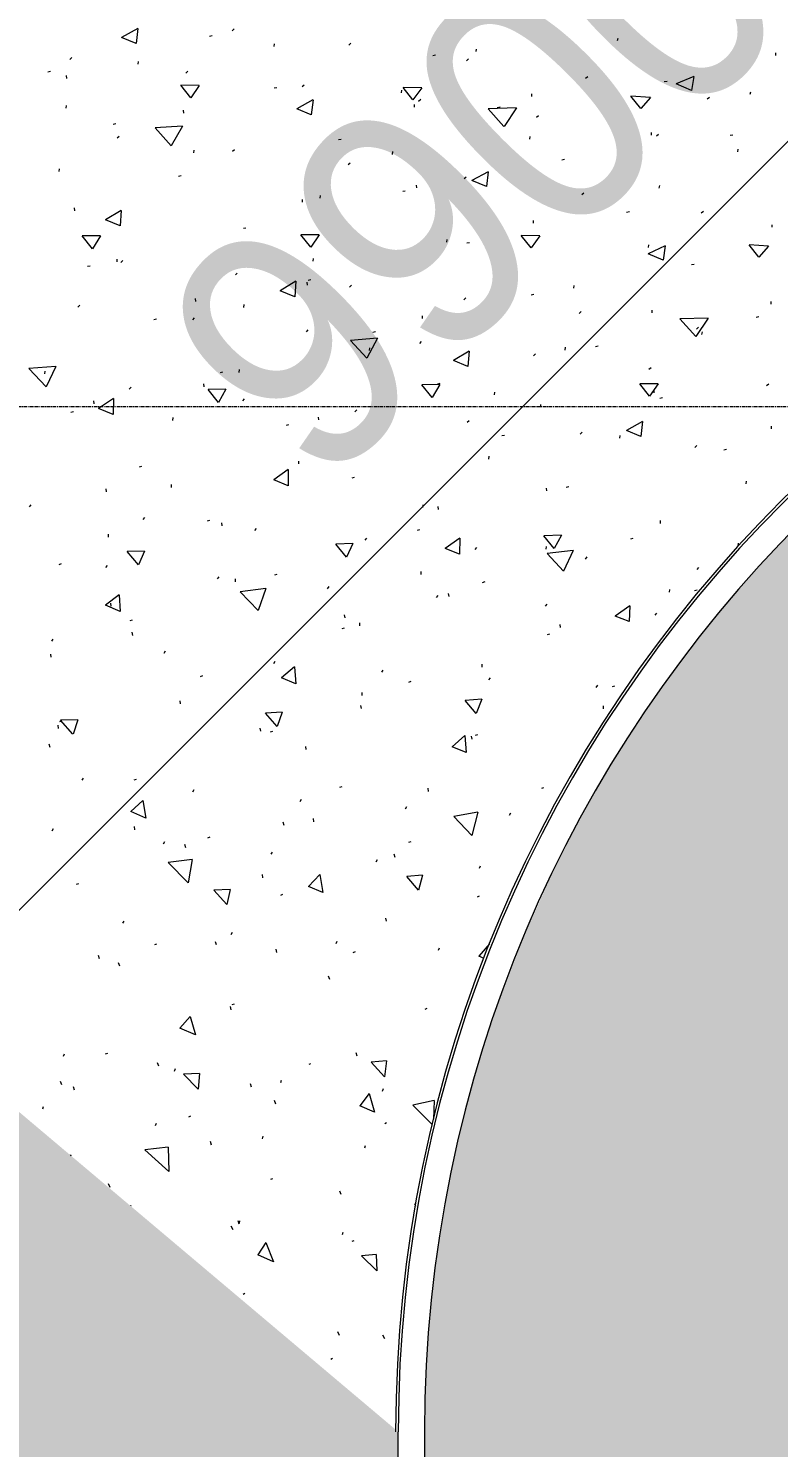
# Model space of a CAD drawing. Header units: millimetres. Extents: x 5121 to 246734, y -48180 to 129206.
# Drawn here: x 29696 to 32551, y 74277 to 79677 of the extents above; entities that cross this region are included whole.
import ezdxf

# ---------------------------------------------------------------- set-up
doc = ezdxf.new("R2010")
doc.units = ezdxf.units.MM
doc.linetypes.add('Grid Line', pattern=[22.225, 12.7, -3.175, 3.175, -3.175])
for name, color, linetype, lineweight in [('A-ANNO-DIMS', 211, 'Continuous', 9), ('A-ANNO-DIMS-310', 211, 'Continuous', 9), ('A-FLOR', 192, 'Continuous', 9), ('A-FLOR-PATT', 8, 'Continuous', 9), ('A-WALL', 113, 'Continuous', 9), ('S-GRID-1', 1, 'Grid Line', 9)]:
    doc.layers.add(name, color=color, linetype=linetype, lineweight=lineweight)
doc.styles.add('Arial_8', font='arial_0.ttf', dxfattribs={"width": 0.9, "height": 930})
doc.dimstyles.new('1_Dim_chi_tiet_khu_đất_2', dxfattribs={"dimscale": 304.8, "dimtxt": 948.841242, "dimasz": 1.220472, "dimexe": 1.01706, "dimexo": 0.0625, "dimgap": 0.101706, "dimtad": 1, "dimdec": 0, "dimrnd": 5, "dimzin": 0, "dimdsep": 46, "dimtxsty": 'Arial_8', "dimblk1": 'OBLIQUE', "dimblk2": 'OBLIQUE', "dimsah": 1, "dimcen": 0.09, "dimdle": 1.01706, "dimazin": 0, "dimtfac": 1, "dimtdec": 4, "dimtix": 1, "dimtmove": 0, "dimatfit": 3, "dimfxl": 3.051181, "dimfxlon": 1, "dimtvp": 1, "dimtolj": 1, "dimtzin": 0, "dimarcsym": 2})

# ---------------------------------------------------------------- blocks, each defined once
blk = doc.blocks.new('FP_196-TKCS_MB TỔNG THỂ TẦNG 1')
at = {"layer": 'A-FLOR-PATT'}
for p, q in [((30112.6, 79676.7), (30050.7, 79642.3)), ((30112.6, 79676.7), (30106.4, 79619.6)), ((30479.3, 79675.4), (30471.6, 79668.4)), ((30106.4, 79619.6), (30050.7, 79642.3)), ((30395.7, 79648.2), (30385.6, 79646)), ((30631.1, 79618.2), (30629.6, 79607.9)), ((30923.1, 79620.7), (30915.3, 79613.8)), ((31938.4, 79639), (31936.4, 79629.2)), ((29860.6, 79566.4), (29853, 79559.3)), ((30114, 79551.6), (30112.6, 79541.2)), ((31245.1, 79575.1), (31234.8, 79573.2)), ((31370.8, 79561), (31362.8, 79554.3)), ((31400.3, 79598.7), (31398.5, 79588.6)), ((32539.5, 79583.9), (32539.3, 79574.2)), ((29780.4, 79513.3), (29770.3, 79511.1)), ((29840.2, 79497.5), (29840.7, 79486.9)), ((30303.2, 79513.9), (30295.5, 79506.8)), ((31824.8, 79493.2), (31816.5, 79486.8)), ((32228.3, 79493.7), (32161, 79466.3)), ((32228.3, 79493.7), (32218.8, 79440.7)), ((30345.8, 79460.2), (30275.6, 79460.5)), ((30313.6, 79413.2), (30275.6, 79460.5)), ((30345.8, 79460.2), (30313.6, 79413.2)), ((30640.7, 79451.4), (30630.6, 79449.2)), ((30744.9, 79461.5), (30737.2, 79454.5)), ((31115.9, 79442), (31114.3, 79431.7)), ((31192.9, 79451.3), (31121.7, 79452.8)), ((31159.2, 79405.8), (31121.7, 79452.7)), ((31192.9, 79451.3), (31159.2, 79405.8)), ((32126.7, 79475.2), (32115.9, 79473.9)), ((32218.8, 79440.7), (32161, 79466.3)), ((29839.4, 79384), (29838.1, 79373.5)), ((30778.9, 79405.3), (30717.1, 79371.1)), ((30779, 79405.3), (30772.5, 79348.6)), ((31163.4, 79387.5), (31163.7, 79377.2)), ((31188.8, 79406.1), (31181, 79399.3)), ((31610, 79428.6), (31610.1, 79418.4)), ((32062.7, 79414.2), (31988.9, 79419)), ((32026.5, 79371.8), (31988.9, 79419)), ((32062.7, 79414.2), (32026.5, 79371.8)), ((32287.5, 79413.7), (32278.9, 79407.7)), ((32443.9, 79435.1), (32441.8, 79425.5)), ((30285.3, 79365.4), (30285.8, 79354.8)), ((30772.5, 79348.5), (30717.1, 79371.1)), ((31552.8, 79374.4), (31445, 79370.9)), ((31505.8, 79304.2), (31445, 79370.9)), ((31490.7, 79376.8), (31480.3, 79374.9)), ((31552.8, 79374.4), (31505.9, 79304.2)), ((31637.7, 79344.7), (31629.6, 79338.1)), ((30028.9, 79314.3), (30018.8, 79312)), ((30282.4, 79305.3), (30177.7, 79298.2)), ((30239.6, 79230.9), (30177.7, 79298.2)), ((30282.4, 79305.3), (30239.6, 79230.9)), ((32065.8, 79281.2), (32065.7, 79271.2)), ((30040.7, 79266.2), (30033.2, 79259)), ((30885.6, 79254.7), (30875.5, 79252.5)), ((31604.5, 79266.3), (31602.7, 79256.2)), ((32093.9, 79273.7), (32085.6, 79267.4)), ((32377, 79270.4), (32366.1, 79269.2)), ((30324.9, 79214.2), (30323.6, 79203.6)), ((30480.7, 79215.6), (30473.2, 79208.4)), ((31081.2, 79208.2), (31079.7, 79197.9)), ((31736.6, 79178.1), (31726.2, 79176.3)), ((32396, 79217.4), (32394, 79207.8)), ((29812.8, 79143.2), (29811.7, 79132.6)), ((30276.7, 79115.7), (30266.7, 79113.3)), ((30920.2, 79164.9), (30912.6, 79157.8)), ((31446, 79131.6), (31383.2, 79098.6)), ((31446, 79131.6), (31438.9, 79075.6)), ((31171.9, 79080.4), (31172.3, 79069.9)), ((31362.3, 79111), (31354.5, 79104.1)), ((31438.9, 79075.6), (31383.2, 79098.6)), ((32097.4, 79079.1), (32095.6, 79069.3)), ((30737.6, 79026.3), (30738.2, 79015.7)), ((30806.6, 79041.6), (30805.3, 79031.1)), ((31130.3, 79058.1), (31120.2, 79055.9)), ((31809.8, 79050.8), (31801.7, 79044.1)), ((29870.4, 78994.1), (29871.2, 78983.3)), ((30049, 78984.4), (29989.2, 78948.6)), ((30049, 78984.4), (30045, 78925.8)), ((31982.8, 78978.9), (31972.3, 78977.2)), ((32265, 78980.8), (32256.7, 78974.5)), ((30045, 78925.8), (29989.1, 78948.6)), ((30523.8, 78917.5), (30514, 78915.1)), ((31616.9, 78946.2), (31617.1, 78935.9)), ((32525.1, 78930.2), (32524.9, 78920.4)), ((29970.3, 78887.3), (29900.5, 78887.2)), ((29940.2, 78838.7), (29900.5, 78887.2)), ((29970.3, 78887.3), (29940.2, 78838.7)), ((30802.2, 78892.1), (30732.8, 78891.8)), ((30771.1, 78844.2), (30732.8, 78891.7)), ((30802.2, 78892.1), (30771.1, 78844.3)), ((31288.3, 78873.7), (31286.9, 78863.3)), ((31374.9, 78861.4), (31364.8, 78859.3)), ((31642.4, 78887.8), (31571.5, 78889.2)), ((31609, 78842.2), (31571.5, 78889.1)), ((31642.4, 78887.8), (31609, 78842.2)), ((32055.8, 78853.5), (32054, 78843.6)), ((32119.3, 78849.6), (32054.7, 78818.8)), ((32119.3, 78849.6), (32111, 78795)), ((32476.1, 78806.7), (32438.7, 78853.7)), ((32512.9, 78848.4), (32438.8, 78853.7)), ((32512.9, 78848.4), (32476.2, 78806.7)), ((30032.9, 78799.2), (30032, 78788.4)), ((30054.8, 78793.9), (30047.6, 78786.6)), ((30779.2, 78801.6), (30778.1, 78791)), ((32111, 78795), (32054.7, 78818.8)), ((29930.9, 78772.9), (29921, 78770.5)), ((30490.8, 78746.2), (30483.6, 78738.8)), ((32229.3, 78779.3), (32218.8, 78777.7)), ((30713.7, 78714.9), (30654.6, 78678.5)), ((30713.7, 78714.9), (30709.7, 78656.3)), ((30755.9, 78710.9), (30756.7, 78700.2)), ((30770.4, 78719.8), (30760.6, 78717.4)), ((30925, 78699.9), (30917.7, 78692.6)), ((31771.3, 78698.3), (31769.8, 78688.1)), ((30331, 78649), (30331.9, 78638.1)), ((30709.6, 78656.3), (30654.6, 78678.5)), ((31360.4, 78652.1), (31352.9, 78644.9)), ((31619.4, 78664.8), (31609.4, 78662.6)), ((32521.2, 78637.7), (32521.1, 78627.8)), ((29891.1, 78623.4), (29884.1, 78616)), ((30327.1, 78575.4), (30320.1, 78567.9)), ((30515.2, 78626.3), (30514.4, 78615.5)), ((31194.2, 78583.6), (31194.9, 78573)), ((31800, 78599.8), (31792.3, 78592.9)), ((32068.5, 78605.5), (32068.7, 78595.3)), ((32282.8, 78574.2), (32174.7, 78571.5)), ((32282.8, 78574.2), (32235.4, 78504.9)), ((32476.2, 78579.2), (32465.6, 78577.6)), ((30183.5, 78570.8), (30173.8, 78568.4)), ((30759.4, 78530.4), (30752.3, 78522.9)), ((31016.5, 78522.4), (31006.8, 78520)), ((32235.4, 78504.9), (32174.6, 78571.4)), ((32246.6, 78539.7), (32238.6, 78533.1)), ((32259.4, 78522.2), (32257.7, 78512.2)), ((31024.3, 78498.8), (30922.1, 78489.9)), ((30984.3, 78422.4), (30922.1, 78489.8)), ((31024.3, 78498.8), (30984.3, 78422.4)), ((31191.2, 78485.7), (31184, 78478.4)), ((31863.9, 78468), (31853.9, 78465.9)), ((30993.5, 78461.7), (30992.6, 78450.9)), ((31372.8, 78449.2), (31313.4, 78413.2)), ((31368.2, 78391.1), (31313.4, 78413.2)), ((31372.8, 78449.2), (31368.2, 78391.1)), ((31625.6, 78438.5), (31618.1, 78431.3)), ((31738.4, 78463.8), (31737, 78453.4)), ((29800.5, 78391.2), (29697.3, 78383.3)), ((29764, 78312.7), (29697.3, 78383.3)), ((29757.8, 78373.5), (29757.4, 78362.4)), ((29800.5, 78391.2), (29764, 78312.7)), ((30435.1, 78369.5), (30425.5, 78366.9)), ((30497.7, 78379.1), (30497.1, 78368.2)), ((32065.4, 78385.5), (32057.6, 78378.6)), ((30086.7, 78312.5), (30079.9, 78304.9)), ((30362.2, 78324.5), (30363.4, 78313.4)), ((30447.4, 78304.4), (30379.5, 78303)), ((30419.7, 78254.1), (30379.5, 78303)), ((30447.4, 78304.4), (30419.8, 78254.1)), ((31261.6, 78321.8), (31193.4, 78320.6)), ((31232, 78272.9), (31193.4, 78320.6)), ((31261.6, 78321.8), (31232, 78272.9)), ((31262.1, 78325.4), (31252.5, 78322.9)), ((32092.5, 78324.3), (32022.1, 78325.3)), ((32059.7, 78278.3), (32022.1, 78325.3)), ((32092.5, 78324.3), (32059.7, 78278.3)), ((32513.3, 78323.5), (32505.2, 78317)), ((29943.1, 78259.5), (29944.5, 78248.3)), ((30019.3, 78268.9), (29962.7, 78231.1)), ((30019.3, 78268.9), (30018.9, 78207.9)), ((30517.6, 78267.9), (30510.8, 78260.2)), ((31469.6, 78293.2), (31468.6, 78282.6)), ((32075.8, 78300.7), (32076.1, 78290.3)), ((32108.5, 78271.2), (32098.4, 78269.1)), ((29867, 78217.8), (29857.4, 78215.3)), ((30018.9, 78207.9), (29962.6, 78231.1)), ((30245, 78196.5), (30244.6, 78185.3)), ((30798.7, 78198.4), (30799.8, 78187.4)), ((30945.2, 78226.1), (30938.3, 78218.5)), ((31644.1, 78246.1), (31644.7, 78235.4)), ((30685.7, 78168.9), (30676.3, 78166.2)), ((31372.8, 78184.5), (31365.8, 78177)), ((32032.5, 78181.8), (31971.7, 78147.2)), ((32026.8, 78124.8), (31971.7, 78147.1)), ((32032.5, 78181.8), (32026.8, 78124.8)), ((32522.2, 78163.6), (32522.3, 78153.4)), ((31507.3, 78128.7), (31497.7, 78126.2)), ((31803.5, 78140.2), (31796.2, 78132.9)), ((31947.1, 78128.3), (31945.9, 78117.8)), ((32240, 78090), (32232.4, 78083)), ((31448, 78049), (31447.2, 78038.2)), ((32353, 78074.2), (32342.9, 78072.1)), ((30126.7, 78010.7), (30117.3, 78008.1)), ((30684.4, 77998.2), (30629.3, 77959.2)), ((30684.4, 77998.2), (30684.2, 77937.1)), ((30723.6, 78031), (30723.2, 78019.8)), ((29990.2, 77925.4), (29992, 77914)), ((30239.8, 77941.5), (30239.8, 77930.2)), ((30684.1, 77937), (30629.3, 77959.2)), ((30935.4, 77968.9), (30926.1, 77966.1)), ((31666.1, 77928.3), (31667, 77917.5)), ((31752.1, 77932.3), (31742.5, 77929.7)), ((32427.3, 77954.7), (32425.9, 77944.4)), ((29704.8, 77864.5), (29698.4, 77856.7)), ((31196.3, 77864.9), (31195.8, 77853.8)), ((31253.5, 77857.4), (31254.7, 77846.4)), ((30137.9, 77816.3), (30131.6, 77808.3)), ((30385, 77804.7), (30375.7, 77801.9)), ((30430.4, 77795.3), (30432.1, 77783.9)), ((30562.6, 77774.7), (30556.3, 77766.7)), ((31184.3, 77769.5), (31175, 77766.7)), ((32099.5, 77804.2), (32100.2, 77793.5)), ((29999, 77752.8), (29999.3, 77741.3)), ((30931.1, 77716.9), (30865.3, 77714)), ((30906.1, 77664.7), (30865.3, 77714)), ((30931.1, 77716.9), (30906.1, 77664.7)), ((30982.5, 77737.4), (30976.1, 77729.5)), ((31337.2, 77736.9), (31282.5, 77697.5)), ((31337.2, 77736.9), (31336.5, 77676)), ((31724.8, 77748.8), (31658, 77746.6)), ((31696.9, 77698.6), (31658, 77746.6)), ((31724.8, 77748.8), (31696.9, 77698.6)), ((31996.5, 77736), (31986.9, 77733.5)), ((32397, 77718.5), (32395.8, 77708)), ((30138.2, 77688.3), (30071.3, 77686.7)), ((30114.8, 77635.7), (30071.3, 77686.7)), ((30138.2, 77688.3), (30114.8, 77635.7)), ((31336.5, 77676), (31282.5, 77697.5)), ((31401, 77702.1), (31394.4, 77694.2)), ((31666.2, 77706.3), (31665.6, 77695.3)), ((31769.3, 77690.1), (31670.1, 77679)), ((31732.6, 77611.3), (31670.1, 77679)), ((31769.3, 77690.1), (31732.6, 77611.3)), ((31821.3, 77665.8), (31814.4, 77658.1)), ((29820.8, 77639.2), (29811.5, 77636.5)), ((29995.6, 77633.4), (29989.5, 77625.4)), ((31188.8, 77610.6), (31188.7, 77599.3)), ((32246.3, 77625.6), (32239.2, 77618.2)), ((30420.7, 77590.4), (30414.6, 77582.3)), ((30482.2, 77582.7), (30482.4, 77571.2)), ((30641.9, 77599.5), (30632.8, 77596.6)), ((30838.9, 77553.2), (30832.8, 77545.1)), ((31432.3, 77570.7), (31423.1, 77567.9)), ((30040.8, 77522.4), (29988.7, 77482.3)), ((30040.8, 77522.4), (30045.5, 77458.6)), ((30599.1, 77545.3), (30502.2, 77533.4)), ((30569.7, 77462.3), (30502.2, 77533.4)), ((30599.1, 77545.3), (30569.7, 77462.3)), ((31253.8, 77519.6), (31247.5, 77511.6)), ((31293.8, 77526.4), (31295.3, 77515.1)), ((32135.7, 77542.7), (32134.9, 77531.8)), ((32240.7, 77540), (32231.1, 77537.4)), ((30045.5, 77458.5), (29988.7, 77482.3)), ((30008.8, 77489.8), (30009.4, 77478.1)), ((30897.7, 77445.3), (30899.6, 77433.7)), ((31668.7, 77486.9), (31662.2, 77479)), ((31984.3, 77480.2), (31928.8, 77441.2)), ((31982.6, 77419.9), (31928.8, 77441.2)), ((31984.3, 77480.2), (31982.6, 77419.9)), ((32086.7, 77452.2), (32079.9, 77444.5)), ((30090.5, 77425.6), (30081.4, 77422.8)), ((30897.4, 77395.3), (30888.5, 77392.3)), ((30955.3, 77414.9), (30955.5, 77403.3)), ((31718.5, 77408.8), (31719.8, 77397.6)), ((29789.1, 77353.5), (29783.3, 77345.4)), ((30089.1, 77379.2), (30091.5, 77367.4)), ((31679.5, 77372.5), (31670.4, 77369.6)), ((29780.4, 77296.5), (29781.4, 77284.7)), ((30216.5, 77306.9), (30210.8, 77298.6)), ((30633.9, 77268.2), (30628.2, 77259.9)), ((30708.6, 77247.5), (30658.8, 77205.5)), ((30708.7, 77247.5), (30713.7, 77183.2)), ((31044.8, 77235.4), (31039, 77227.1)), ((31421.2, 77258), (31421.3, 77246.5)), ((30358.3, 77213.1), (30349.5, 77210.2)), ((30713.7, 77183.2), (30658.8, 77205.5)), ((31151.7, 77192), (31143, 77188.8)), ((31452.9, 77206.1), (31446.9, 77197.8)), ((31861.4, 77177.6), (31855.2, 77169.5)), ((31926, 77174.9), (31917, 77171.9)), ((30272.5, 77118.4), (30273.6, 77106.5)), ((30964.7, 77150.3), (30965.4, 77138.5)), ((31421.9, 77124.5), (31358.5, 77120.1)), ((31400, 77070.3), (31358.5, 77120.1)), ((31421.9, 77124.4), (31400, 77070.3)), ((30661.6, 77075.3), (30597.9, 77071.8)), ((30642.3, 77020.2), (30597.9, 77071.8)), ((30661.6, 77075.3), (30642.3, 77020.3)), ((30959.7, 77101), (30962.1, 77089.2)), ((31883, 77099.4), (31883, 77088)), ((29807.7, 77025.4), (29809.1, 77013.3)), ((29823.7, 77040.8), (29814.7, 77038)), ((29884, 77045.8), (29817.5, 77044.8)), ((29865.6, 76991.1), (29817.5, 77044.7)), ((29884, 77045.8), (29865.7, 76991.1)), ((30576.8, 77015.1), (30579.5, 77003.1)), ((29773.8, 76954.5), (29777.1, 76942.4)), ((30624.3, 77001.9), (30615.7, 76998.8)), ((31356.9, 76986.9), (31308.3, 76943.8)), ((31356.9, 76986.9), (31361.7, 76922.5)), ((31380.6, 76984), (31382.8, 76972.3)), ((31404.8, 76989.5), (31396.2, 76986.2)), ((30750.4, 76945), (30751.4, 76933.1)), ((31361.7, 76922.5), (31308.3, 76943.8)), ((29904.4, 76824.5), (29899.3, 76816.1)), ((30105.9, 76819.5), (30097.3, 76816.6)), ((30888.5, 76791.7), (30880.1, 76788.4)), ((30131.9, 76739.6), (30085.6, 76697.1)), ((30131.9, 76739.6), (30143.3, 76672.6)), ((30325, 76779.3), (30320, 76770.8)), ((30733.7, 76743.3), (30728.8, 76734.7)), ((31216.2, 76785.6), (31217.2, 76773.6)), ((31656.7, 76787.8), (31648.2, 76784.5)), ((30143.3, 76672.6), (30085.6, 76697.1)), ((31134.4, 76714.6), (31129.4, 76705.9)), ((31405.7, 76694.3), (31315.5, 76678.1)), ((31405.7, 76694.3), (31383.6, 76606.6)), ((31530.7, 76691), (31525.5, 76682.3)), ((29790.4, 76631), (29785.6, 76622.5)), ((30098, 76640.2), (30100, 76627.9)), ((30664.2, 76658), (30667.4, 76645.7)), ((30779.6, 76670.4), (30781.1, 76658.2)), ((31383.6, 76606.6), (31315.5, 76678.1)), ((30214, 76581.9), (30209.3, 76573.3)), ((30385.9, 76599.6), (30377.5, 76596.5)), ((31151, 76582.6), (31142.8, 76579.2)), ((30290.5, 76572.5), (30294.1, 76560.2)), ((30623.5, 76543.2), (30618.9, 76534.5)), ((31086.8, 76536.3), (31090, 76524.1)), ((30319.7, 76515.3), (30227.3, 76503)), ((30304.4, 76426.3), (30227.3, 76502.9)), ((30319.7, 76515.3), (30304.4, 76426.3)), ((31022.8, 76513.1), (31018.1, 76504.3)), ((31415.6, 76489.7), (31410.8, 76480.8)), ((29886.6, 76422.5), (29878, 76419.6)), ((30585.2, 76457.8), (30587.2, 76445.4)), ((30805, 76457.3), (30761.9, 76412.4)), ((30805, 76457.3), (30816.8, 76389.5)), ((31196, 76455.6), (31135.6, 76450.2)), ((31181, 76398), (31135.6, 76450.2)), ((31196, 76455.6), (31181, 76398.1)), ((30463.8, 76401.1), (30401.5, 76397.9)), ((30450.9, 76343.6), (30401.5, 76397.9)), ((30463.8, 76401.1), (30450.9, 76343.7)), ((30663.5, 76381), (30655.4, 76377.7)), ((30816.8, 76389.5), (30761.9, 76412.3)), ((31411.8, 76374.7), (31403.9, 76371.1)), ((30058.5, 76280.6), (30054.2, 76271.9)), ((31055.3, 76292.1), (31057.3, 76279.6)), ((30406.5, 76203.3), (30410.8, 76190.7)), ((30471, 76236.5), (30466.8, 76227.6)), ((30869.9, 76202.7), (30865.8, 76193.7)), ((29961.7, 76150.2), (29964.7, 76137.6)), ((30183.8, 76192.8), (30175.7, 76189.8)), ((30637, 76173.5), (30639.5, 76160.9)), ((30938.9, 76163.6), (30931.1, 76160.2)), ((31259, 76177.6), (31254.8, 76168.5)), ((31450.8, 76193.7), (31409.6, 76146.9)), ((31430.3, 76138.5), (31409.6, 76146.9)), ((30037.7, 76122.8), (30042.3, 76110.1)), ((30837.2, 76072.3), (30841.3, 76059.7)), ((30463.2, 75956), (30466.3, 75943.2)), ((30478.3, 75964.6), (30470.5, 75961.3)), ((31212.2, 75947.6), (31204.7, 75944)), ((30311.8, 75917.9), (30272.7, 75873.2)), ((30331.4, 75847.6), (30272.7, 75873.2)), ((30311.8, 75917.9), (30331.4, 75847.6)), ((29831.6, 75774.3), (29828.1, 75765.6)), ((29996.6, 75777), (29988.5, 75774.1)), ((30942.1, 75780.5), (30945.2, 75767.6)), ((30185.7, 75742.6), (30191.1, 75729.6)), ((30254.5, 75717.7), (30251.2, 75708.7)), ((30770, 75737.8), (30762.6, 75734.3)), ((31058.4, 75748.6), (31000.6, 75743.2)), ((31051.3, 75688.2), (31000.6, 75743.1)), ((31058.4, 75748.6), (31051.3, 75688.2)), ((29816.6, 75671.2), (29822.4, 75658.1)), ((30347.6, 75700.3), (30286.2, 75698.1)), ((30341.9, 75640.8), (30286.2, 75698.1)), ((30347.6, 75700.3), (30341.9, 75640.9)), ((30540.2, 75662.8), (30543.9, 75649.8)), ((30657.8, 75673.9), (30654.7, 75664.6)), ((29866.4, 75651.3), (29870.5, 75638.3)), ((30992.6, 75625), (30957.7, 75577.3)), ((30992.7, 75625), (31013, 75553.7)), ((31045.7, 75641.7), (31042.5, 75632.3)), ((29752.7, 75573.3), (29749.4, 75564.6)), ((30630.9, 75598.4), (30636.2, 75585.4)), ((31013, 75553.7), (30957.7, 75577.3)), ((31239.9, 75598.3), (31158.3, 75580.3)), ((31232.9, 75506.6), (31158.3, 75580.3)), ((31239.9, 75598.3), (31237.3, 75526.1)), ((30181.7, 75510.8), (30178.7, 75501.7)), ((30312.3, 75537.9), (30304.7, 75534.8)), ((31059, 75512.4), (31051.9, 75508.8)), ((30387.4, 75442.7), (30391.7, 75429.6)), ((30588.6, 75461.8), (30585.8, 75452.5)), ((29856.4, 75391), (29855.2, 75389.6)), ((29856.4, 75391), (29857.8, 75387.5)), ((30228.2, 75420.7), (30139, 75410.4)), ((30230.3, 75327.2), (30139, 75410.4)), ((30228.2, 75420.7), (30230.3, 75327.2)), ((30977.7, 75425.4), (30974.9, 75415.9)), ((29999.8, 75281.3), (30006.4, 75268)), ((30624.7, 75300.3), (30617.5, 75296.9)), ((30880.1, 75254.5), (30884.5, 75241.2)), ((30085.2, 75197.7), (30084.7, 75196)), ((31165.2, 75205.7), (31169.3, 75196.2)), ((30466.7, 75120.8), (30473.3, 75107.4)), ((30492.3, 75141.7), (30497.3, 75128.4)), ((30499.7, 75139.7), (30497.4, 75130.5)), ((30892.6, 75095.6), (30890.5, 75086.1)), ((30933.9, 75064.2), (30927.2, 75060.7)), ((30599.7, 75057.4), (30569.2, 75010.9)), ((30629.2, 74984), (30569.2, 75010.8)), ((30599.7, 75057.4), (30629.2, 74984)), ((31019.8, 75011.6), (30964, 75007.1)), ((31019.8, 75011.6), (31021.4, 74949.1)), ((31021.4, 74949.1), (30964, 75007.1)), ((30519.8, 74863.2), (30512.8, 74860.1)), ((30872.4, 74718.2), (30878.2, 74704.6)), ((31043.8, 74705.8), (31050.9, 74692.1)), ((30852.9, 74615.8), (30846.4, 74612.5))]:
    blk.add_line(p, q, dxfattribs=at)
blk = doc.blocks.new('DIMBLOCK31-TKCS_MB TỔNG THỂ TẦNG 1')
at = {"layer": 'A-ANNO-DIMS-310'}
for p, q in [((34772.6, 82749.1), (35649.4, 81872.3)), ((35430.2, 82091.5), (34772.6, 82749.1)), ((35649.4, 82310.7), (28211, 74872.3)), ((27772.6, 75749.1), (28649.4, 74872.3)), ((28430.2, 75091.5), (27772.6, 75749.1))]:
    blk.add_line(p, q, dxfattribs=at)
at = {"layer": 'A-ANNO-DIMS-310', "lineweight": 25}
for p, q in [((35430.2, 82091.5), (35430.2, 82354.5)), ((35430.2, 82091.5), (35430.2, 81828.5)), ((28430.2, 75091.5), (28430.2, 75354.5)), ((28430.2, 75091.5), (28430.2, 74828.5))]:
    blk.add_line(p, q, dxfattribs=at)
at = {"layer": 'A-ANNO-DIMS-310', "color": 0, "insert": (30146.2, 78558.8), "char_height": 930, "width": 3083.004, "attachment_point": 1, "rotation": 45, "line_spacing_factor": 0.941778, "style": 'Arial_8'}
blk.add_mtext('9900', dxfattribs=at)
blk = doc.blocks.new('_Oblique')
at = {"color": 0, "linetype": 'ByBlock', "lineweight": -2}
blk.add_line((-0.5, -0.5), (0.5, 0.5), dxfattribs=at)

msp = doc.modelspace()

# ---------------------------------------------------------------- hatches: boundary and pattern name
at = {"layer": 'A-FLOR-PATT'}
h = msp.add_hatch(dxfattribs=at)
h.set_pattern_fill('FP_23', color=256, style=0, pattern_type=2)
h.set_pattern_definition([(0, (236.2, 15.75), (787.4, 787.4), [118.11, -23.622, 31.496, -23.622, -590.55]), (0, (236.2, 15.75), (787.4, 787.4), [-196.85, 118.11, -472.44]), (0, (196.85, 39.4), (787.4, 787.4), [78.74, -59.055, 118.11, -59.055, -472.44]), (0, (196.85, 39.4), (787.4, 787.4), [-314.96, 78.74, -393.7]), (0, (472.44, 354.3), (787.4, 787.4), [98.425, -39.37, 98.425, -551.18]), (0, (78.74, 511.8), (787.4, 787.4), [39.37, -78.74, 39.37, -629.92]), (90, (157.5, 511.8), (-787.4, 787.4), [70.866, -716.534]), (90, (393.7, 39.4), (-787.4, 787.4), [78.74, -708.66]), (90, (590.55, 354.3), (-787.4, 787.4), [78.74, -708.66]), (45, (496.06, 31.5), (0, 787.4002), [78.74, -1034.812]), (135, (291.34, 31.5), (-787.4002, 6e-14), [78.74, -1034.812]), (63.435, (472.44, 35.43), (-0.0007, 787.4), [78.74, -1681.94]), (75.964, (433.07, 39.37), (-0.00383, 787.3999), [78.74, -3167.793]), (75.964, (629.92, 354.33), (-0.00383, 787.3999), [62.992, -3183.541]), (75.964, (173.23, 511.81), (-0.00383, 787.3999), [55.118, -3191.415]), (104.036, (354.33, 39.37), (0.00383, 787.3999), [78.74, -3167.793]), (104.036, (551.18, 354.33), (0.00383, 787.3999), [62.992, -3183.541]), (104.036, (141.73, 511.81), (0.00383, 787.3999), [55.118, -3191.415]), (116.565, (314.96, 35.43), (0.0007, 787.4), [78.74, -1681.939])])
h.paths.add_polyline_path([(33652.6, 17336.9), (33652.6, 17586.9), (33642.6, 17586.9), (33642.6, 17596.9), (33652.6, 17596.9), (33652.6, 19136.9), (33642.6, 19136.9), (33642.6, 25711.9), (33652.6, 25711.9), (33652.6, 27336.9), (33642.6, 27336.9), (33642.6, 33737.4), (31203.5, 33737.4), (31203.5, 18236.9), (31211.1, 18125), (31229.7, 18024), (31256.9, 17932.8), (31292.6, 17846.4), (31341.4, 17758.1), (31399.9, 17675.8), (31480, 17589), (31547.2, 17529.8), (31645.1, 17463.6), (31713, 17426.1), (31806.2, 17387.4), (31903.2, 17359.5), (32002.7, 17342.6), (32103.5, 17336.9), (33642.6, 17336.9)])
h.paths.add_polyline_path([(31203.5, 37137.4), (33642.6, 37137.4), (33642.6, 59936.9), (33652.6, 59936.9), (33652.6, 61561.9), (33642.6, 61561.9), (33642.6, 65035.3), (33652.6, 65035.3), (33652.6, 65040.9), (33642.6, 65040.9), (33642.6, 68136.9), (33652.6, 68136.9), (33652.6, 69762.3), (33642.6, 69762.3), (33642.6, 78236.9), (33652.6, 78236.9), (33654.5, 78246.9), (35742.6, 78243.9), (35742.6, 78236.9), (35752.6, 78236.9), (35752.6, 79046.9), (38162.6, 79046.9), (38162.6, 78246.9), (42252.6, 78246.9), (42252.6, 78636.9), (42552.6, 78636.9), (42552.6, 79236.9), (35988.7, 79234), (35855.3, 79230.6), (35567.1, 79206.6), (35361.5, 79180.4), (35117.1, 79136.6), (34875.3, 79080.5), (34636.6, 79012.2), (34401.7, 78931.9), (34171.2, 78839.8), (33945.6, 78736.2), (33725.5, 78621.2), (33510, 78494.3), (33296.5, 78353), (33092.2, 78202), (32897.2, 78041.7), (32711.6, 77872.5), (32535.6, 77694.7), (32369.5, 77508.9), (32213.4, 77315.4), (32067.7, 77114.8), (31932.5, 76907.4), (31806.3, 76690.2), (31693.9, 76472.3), (31583.6, 76226.6), (31502.6, 76021.4), (31423.8, 75788.4), (31356.8, 75551.8), (31301.8, 75312.4), (31258.9, 75070.6), (31228.2, 74827), (31209.7, 74582.3), (31203.5, 74336.9), (31203.5, 62086.3), (31213.3, 61993), (31234, 61917.3), (31258, 61859.3), (31299, 61792.4), (31349.9, 61732.8), (31409.6, 61681.8), (31476.5, 61640.8), (31549, 61610.8), (31625.3, 61592.5), (31703.5, 61586.3), (32403.5, 61586.3), (32403.5, 40886.3), (31667.3, 40883.5), (31618.1, 40878.5), (31534.5, 40855.8), (31476.5, 40831.8), (31409.6, 40790.8), (31349.9, 40739.9), (31299, 40680.2), (31254.8, 40605.5), (31228, 40540.8), (31209.7, 40464.6), (31203.5, 40386.3), (31203.5, 37741)])
h.paths.add_polyline_path([(54962.6, 78236.9), (54962.6, 78246.9), (62544.5, 78246.9), (62432.4, 78384.4), (62310.9, 78513.5), (62159.2, 78651), (62028.5, 78753.8), (61861.6, 78865.3), (61742.9, 78935.1), (61583.3, 79014.3), (61418.9, 79081.8), (61250.4, 79137.3), (61078.8, 79180.8), (60904.8, 79211.9), (60682.8, 79232.3), (60552.6, 79236.9), (46052.6, 79236.9), (46052.6, 78636.9), (46352.6, 78636.9), (46352.6, 78246.9), (54952.6, 78246.9), (54952.6, 78236.9), (54958.6, 78236.9)])
h = msp.add_hatch(dxfattribs=at)
h.set_pattern_fill('FP_33', color=256, style=0, pattern_type=2)
h.set_pattern_definition([(50.044, (109.1, 7.34), (676.5174, -59.4594), [70.805, -778.857]), (354.978, (109.1, 7.34), (-130.876, 710.756), [56.594, -622.531]), (100.433, (165.5, 2.4), (545.6463, 651.3035), [60.225, -662.479]), (46.228, (109.1, 196.3), (1006.617, -156.6435), [106.195, -1168.146]), (96.624, (193, 183.3), (881.567, 920.209), [90.34, -993.738]), (351.155, (109.1, 196.3), (881.576, 920.2), [84.894, -933.838]), (21.022, (203.43, 149.05), (563.0003, -380.559), [70.75, -778.253]), (325.943, (203.4, 149.05), (229.499, 685.117), [56.63, -622.925]), (71.481, (250.35, 117.33), (792.494, 304.5646), [60.211, -662.323]), (37.54, (109.11, 7.34), (11.472, 314.5393), [10.381, -604.917, 10.381, -621.904, -625.207]), (37.54, (109.11, 7.34), (11.472, 314.5393), [-1247.583, 10.381, -614.826]), (7.5, (109.1, 7.34), (248.1243, 372.6105), [10.375, -349.926, 10.375, -590.441, -238.157]), (7.5, (109.1, 7.34), (248.1243, 372.6105), [-961.117, 10.375, -227.782]), (327.444, (-101.22, 7.4), (503.49975, -21.4342), [10.382, -225.564, 10.382, -725.77, -976.816]), (327.444, (-101.22, 7.4), (503.49975, -21.4342), [-972.097, 10.382, -966.435]), (317.442, (-195.54, 7.4), (550.059, 94.4554), [10.385, -296.44, 10.385, -478.646, -693.895]), (317.442, (-195.54, 7.4), (550.059, 94.4554), [-795.855, 10.385, -683.51])])
h.paths.add_polyline_path([(31093.5, 18385.6), (31093.5, 33847.4), (31103.5, 33847.4), (31103.5, 40386.3), (31093.5, 40386.3), (31103.5, 40558.2), (31103.5, 74336.9), (31093.5, 74336.9), (31093.5, 74345.4), (27123.5, 77694.3), (27123.5, 77413.8), (30723.8, 23882.8)])

# ---------------------------------------------------------------- linework, layer by layer
at = {"layer": 'A-WALL'}
for p, q in [((31103.5, 62086.3), (31103.5, 74336.9)), ((31203.5, 74336.9), (31203.5, 62086.3))]:
    msp.add_line(p, q, dxfattribs=at)
for radius in [5010, 5000, 5000, 4900]:
    msp.add_arc((36103.5, 74336.9), radius, 90, 180, dxfattribs=at)
at = {"layer": 'S-GRID-1'}
for p, q in [((31601.8, 78236.9), (23851.8, 78236.9)), ((129301.8, 78236.9), (31601.8, 78236.9))]:
    msp.add_line(p, q, dxfattribs=at)

# ---------------------------------------------------------------- block references
at = {"layer": 'A-FLOR'}
msp.add_blockref('FP_196-TKCS_MB TỔNG THỂ TẦNG 1', (0, 0), dxfattribs=at)

# ---------------------------------------------------------------- dimensions: what is measured, and where the dimension line sits
at = {"layer": 'A-ANNO-DIMS'}
dim = msp.add_linear_dim(base=(28430.2, 75091.5), p1=(34772.6, 82749.1), p2=(27772.6, 75749.1), angle=45, dimstyle='1_Dim_chi_tiet_khu_đất_2', override={"dimpost": '<>', "dimfxl": 9899.494935}, dxfattribs=at)
dim.commit()
dim.dimension.update_dxf_attribs({"geometry": 'DIMBLOCK31-TKCS_MB TỔNG THỂ TẦNG 1', "text_midpoint": (31572.5, 78949.2)})

doc.saveas('drawing.dxf')
